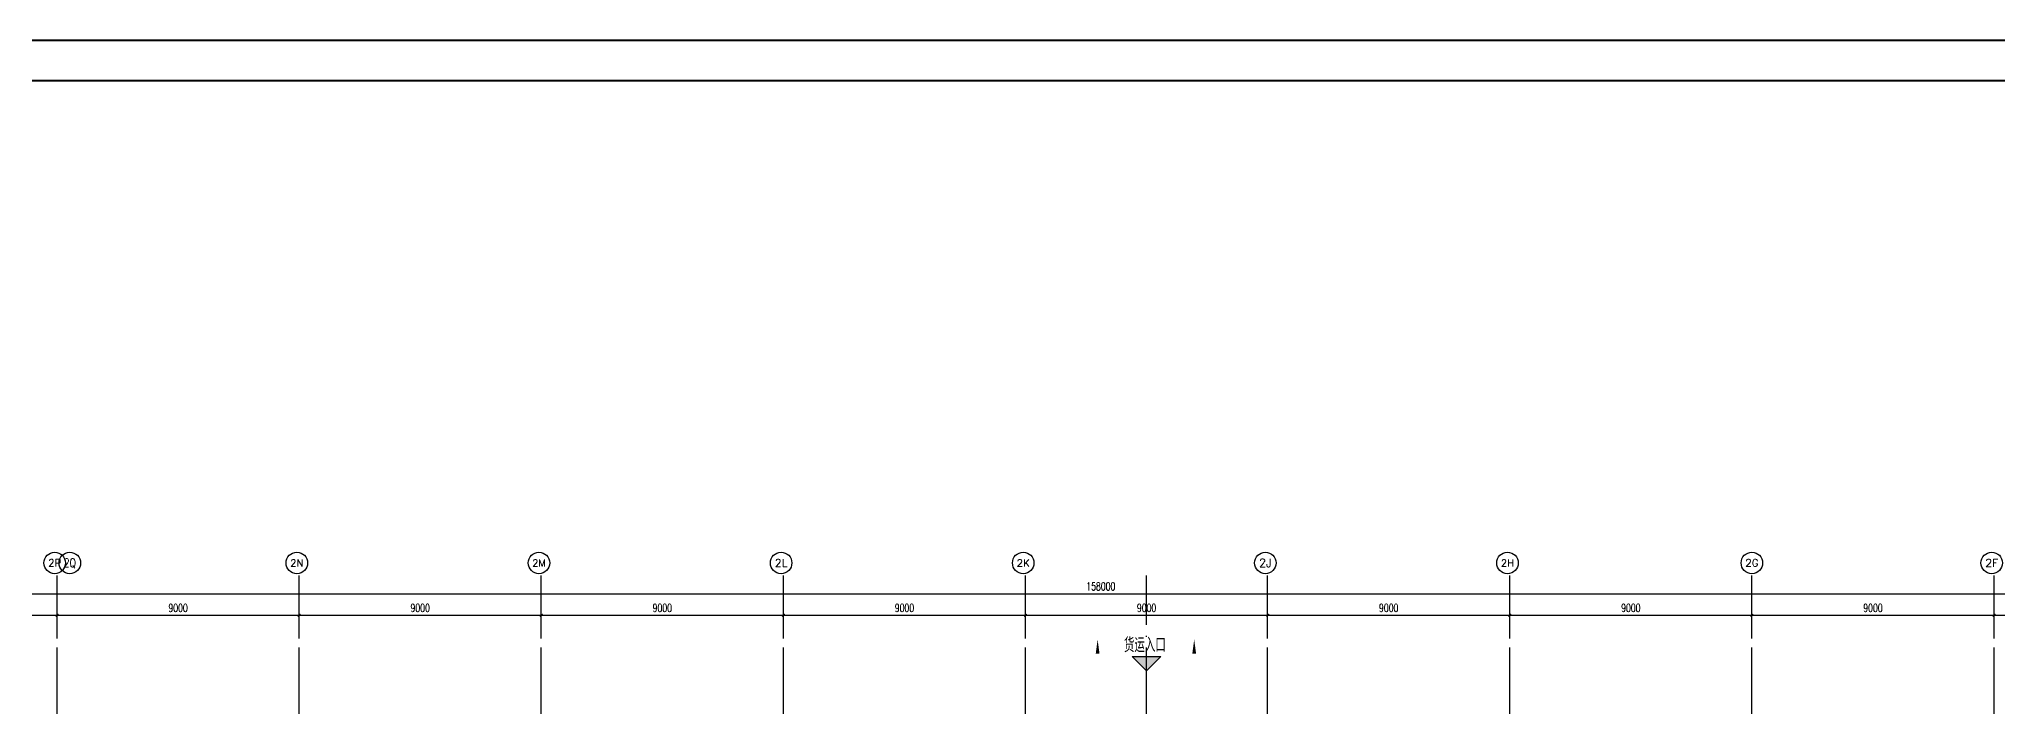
# Model space of a CAD drawing. Extents: x -1396510 to 1250330, y -1892470 to 1623980.
# Drawn here: x 34823 to 107627, y -715214 to -690392 of the extents above; entities that cross this region are included whole.
import ezdxf
from ezdxf.enums import TextEntityAlignment as Align

# ---------------------------------------------------------------- set-up
doc = ezdxf.new("R2010")
doc.units = 0
doc.header["$LTSCALE"] = 1000
doc.header["$MEASUREMENT"] = 0
doc.linetypes.add('DOTE', pattern=[2.42, 2, -0.2, 0.02, -0.2])
doc.layers.get('Defpoints').update_dxf_attribs({"color": 210})
for name, color, linetype in [('0-cxFrame', 155, 'Continuous'), ('A-AXIS-D', 1, 'Continuous'), ('A-AXIS-DOTE', 14, 'DOTE'), ('A-AXIS-SYMB', 3, 'Continuous'), ('A-TEXT', 61, 'Continuous'), ('FH-tri', 180, 'Continuous')]:
    doc.layers.add(name, color=color, linetype=linetype)
doc.layers.add('0-cxText', color=131, linetype='Continuous', lineweight=25)
doc.layers.add('A-云线2', color=3, linetype='Continuous', plot=False)
doc.styles.add('_TCH_AXIS', font='COMPLEX', dxfattribs={"bigfont": 'GBCBIG'})
doc.styles.add('_TCH_DIM_T3', font='SIMPLEX', dxfattribs={"width": 0.705882, "bigfont": 'GBCBIG'})
doc.styles.add('A-STANDARD', font='SIMPLEX', dxfattribs={"bigfont": 'GBCBIG'})
doc.styles.add('cx_tuming', font='simhei.ttf')
doc.styles.add('cx_tuqian1', font='')
doc.styles.add('黑体', font='simhei.ttf', dxfattribs={"height": 12})
doc.styles.get('cx_tuqian1').set_extended_font_data('SimSun')
doc.dimstyles.new('_TCH_ARCH&&100', dxfattribs={"dimtxt": 297.5, "dimasz": 100, "dimexe": 100, "dimexo": 100, "dimgap": 126.25, "dimtad": 1, "dimdec": 0, "dimzin": 0, "dimdsep": 46, "dimtxsty": '_TCH_DIM_T3', "dimblk": 'ARCHTICK', "dimcen": 0.09, "dimclrt": 7, "dimazin": 2, "dimtfac": 1, "dimtdec": 0, "dimtix": 1, "dimtmove": 2, "dimatfit": 3, "dimfxl": 0, "dimtolj": 1, "dimtzin": 0, "dimarcsym": 0})

# ---------------------------------------------------------------- blocks, each defined once
blk = doc.blocks.new('_ArchTick')
at = {"color": 0, "linetype": 'ByBlock', "const_width": 0.4}
blk.add_lwpolyline([(-0.5, -0.5), (0.5, 0.5)], dxfattribs=at)
blk = doc.blocks.new('*D5770')
at = {"layer": 'A-AXIS-D', "color": 0, "lineweight": -2, "transparency": 16777216}
for p, q in [((30300, 3960), (30300, 4920)), ((30300, 4820), (39300, 4820)), ((39300, 3960), (39300, 4920))]:
    blk.add_line(p, q, dxfattribs=at)
at = {"layer": 'Defpoints', "color": 0, "transparency": 16777216}
for p in [(39300, 4820), (30300, 3860), (39300, 3860)]:
    blk.add_point(p, dxfattribs=at)
at = {"layer": 'A-AXIS-D', "color": 0, "lineweight": -2, "transparency": 16777216, "xscale": 100, "yscale": 100, "zscale": 100, "rotation": 180}
blk.add_blockref('_ArchTick', (30300, 4820), dxfattribs=at)
at = {"layer": 'A-AXIS-D', "color": 0, "lineweight": -2, "transparency": 16777216, "xscale": 100, "yscale": 100, "zscale": 100}
blk.add_blockref('_ArchTick', (39300, 4820), dxfattribs=at)
at = {"layer": 'A-AXIS-D', "color": 7, "transparency": 16777216, "insert": (34800, 5095), "char_height": 297.5, "attachment_point": 5, "style": '_TCH_DIM_T3'}
blk.add_mtext('\\A1;9000', dxfattribs=at)
blk = doc.blocks.new('*D5771')
at = {"layer": 'A-AXIS-D', "color": 0, "lineweight": -2, "transparency": 16777216}
for p, q in [((39300, 3960), (39300, 4920)), ((39300, 4820), (48300, 4820)), ((48300, 3960), (48300, 4920))]:
    blk.add_line(p, q, dxfattribs=at)
at = {"layer": 'Defpoints', "color": 0, "transparency": 16777216}
for p in [(48300, 4820), (39300, 3860), (48300, 3860)]:
    blk.add_point(p, dxfattribs=at)
at = {"layer": 'A-AXIS-D', "color": 0, "lineweight": -2, "transparency": 16777216, "xscale": 100, "yscale": 100, "zscale": 100, "rotation": 180}
blk.add_blockref('_ArchTick', (39300, 4820), dxfattribs=at)
at = {"layer": 'A-AXIS-D', "color": 0, "lineweight": -2, "transparency": 16777216, "xscale": 100, "yscale": 100, "zscale": 100}
blk.add_blockref('_ArchTick', (48300, 4820), dxfattribs=at)
at = {"layer": 'A-AXIS-D', "color": 7, "transparency": 16777216, "insert": (43800, 5095), "char_height": 297.5, "attachment_point": 5, "style": '_TCH_DIM_T3'}
blk.add_mtext('\\A1;9000', dxfattribs=at)
blk = doc.blocks.new('*D5772')
at = {"layer": 'A-AXIS-D', "color": 0, "lineweight": -2, "transparency": 16777216}
for p, q in [((48300, 3960), (48300, 4920)), ((48300, 4820), (57300, 4820)), ((57300, 3960), (57300, 4920))]:
    blk.add_line(p, q, dxfattribs=at)
at = {"layer": 'Defpoints', "color": 0, "transparency": 16777216}
for p in [(57300, 4820), (48300, 3860), (57300, 3860)]:
    blk.add_point(p, dxfattribs=at)
at = {"layer": 'A-AXIS-D', "color": 0, "lineweight": -2, "transparency": 16777216, "xscale": 100, "yscale": 100, "zscale": 100, "rotation": 180}
blk.add_blockref('_ArchTick', (48300, 4820), dxfattribs=at)
at = {"layer": 'A-AXIS-D', "color": 0, "lineweight": -2, "transparency": 16777216, "xscale": 100, "yscale": 100, "zscale": 100}
blk.add_blockref('_ArchTick', (57300, 4820), dxfattribs=at)
at = {"layer": 'A-AXIS-D', "color": 7, "transparency": 16777216, "insert": (52800, 5095), "char_height": 297.5, "attachment_point": 5, "style": '_TCH_DIM_T3'}
blk.add_mtext('\\A1;9000', dxfattribs=at)
blk = doc.blocks.new('*D5773')
at = {"layer": 'A-AXIS-D', "color": 0, "lineweight": -2, "transparency": 16777216}
for p, q in [((57300, 3960), (57300, 4920)), ((57300, 4820), (66300, 4820)), ((66300, 3960), (66300, 4920))]:
    blk.add_line(p, q, dxfattribs=at)
at = {"layer": 'Defpoints', "color": 0, "transparency": 16777216}
for p in [(66300, 4820), (57300, 3860), (66300, 3860)]:
    blk.add_point(p, dxfattribs=at)
at = {"layer": 'A-AXIS-D', "color": 0, "lineweight": -2, "transparency": 16777216, "xscale": 100, "yscale": 100, "zscale": 100, "rotation": 180}
blk.add_blockref('_ArchTick', (57300, 4820), dxfattribs=at)
at = {"layer": 'A-AXIS-D', "color": 0, "lineweight": -2, "transparency": 16777216, "xscale": 100, "yscale": 100, "zscale": 100}
blk.add_blockref('_ArchTick', (66300, 4820), dxfattribs=at)
at = {"layer": 'A-AXIS-D', "color": 7, "transparency": 16777216, "insert": (61800, 5095), "char_height": 297.5, "attachment_point": 5, "style": '_TCH_DIM_T3'}
blk.add_mtext('\\A1;9000', dxfattribs=at)
blk = doc.blocks.new('*D5774')
at = {"layer": 'A-AXIS-D', "color": 0, "lineweight": -2, "transparency": 16777216}
for p, q in [((66300, 3960), (66300, 4920)), ((66300, 4820), (75300, 4820)), ((75300, 3960), (75300, 4920))]:
    blk.add_line(p, q, dxfattribs=at)
at = {"layer": 'Defpoints', "color": 0, "transparency": 16777216}
for p in [(75300, 4820), (66300, 3860), (75300, 3860)]:
    blk.add_point(p, dxfattribs=at)
at = {"layer": 'A-AXIS-D', "color": 0, "lineweight": -2, "transparency": 16777216, "xscale": 100, "yscale": 100, "zscale": 100, "rotation": 180}
blk.add_blockref('_ArchTick', (66300, 4820), dxfattribs=at)
at = {"layer": 'A-AXIS-D', "color": 0, "lineweight": -2, "transparency": 16777216, "xscale": 100, "yscale": 100, "zscale": 100}
blk.add_blockref('_ArchTick', (75300, 4820), dxfattribs=at)
at = {"layer": 'A-AXIS-D', "color": 7, "transparency": 16777216, "insert": (70800, 5095), "char_height": 297.5, "attachment_point": 5, "style": '_TCH_DIM_T3'}
blk.add_mtext('\\A1;9000', dxfattribs=at)
blk = doc.blocks.new('*D5775')
at = {"layer": 'A-AXIS-D', "color": 0, "lineweight": -2, "transparency": 16777216}
for p, q in [((75300, 3960), (75300, 4920)), ((75300, 4820), (84300, 4820)), ((84300, 3960), (84300, 4920))]:
    blk.add_line(p, q, dxfattribs=at)
at = {"layer": 'Defpoints', "color": 0, "transparency": 16777216}
for p in [(84300, 4820), (75300, 3860), (84300, 3860)]:
    blk.add_point(p, dxfattribs=at)
at = {"layer": 'A-AXIS-D', "color": 0, "lineweight": -2, "transparency": 16777216, "xscale": 100, "yscale": 100, "zscale": 100, "rotation": 180}
blk.add_blockref('_ArchTick', (75300, 4820), dxfattribs=at)
at = {"layer": 'A-AXIS-D', "color": 0, "lineweight": -2, "transparency": 16777216, "xscale": 100, "yscale": 100, "zscale": 100}
blk.add_blockref('_ArchTick', (84300, 4820), dxfattribs=at)
at = {"layer": 'A-AXIS-D', "color": 7, "transparency": 16777216, "insert": (79800, 5095), "char_height": 297.5, "attachment_point": 5, "style": '_TCH_DIM_T3'}
blk.add_mtext('\\A1;9000', dxfattribs=at)
blk = doc.blocks.new('*D5776')
at = {"layer": 'A-AXIS-D', "color": 0, "lineweight": -2, "transparency": 16777216}
for p, q in [((84300, 3960), (84300, 4920)), ((84300, 4820), (93300, 4820)), ((93300, 3960), (93300, 4920))]:
    blk.add_line(p, q, dxfattribs=at)
at = {"layer": 'Defpoints', "color": 0, "transparency": 16777216}
for p in [(93300, 4820), (84300, 3860), (93300, 3860)]:
    blk.add_point(p, dxfattribs=at)
at = {"layer": 'A-AXIS-D', "color": 0, "lineweight": -2, "transparency": 16777216, "xscale": 100, "yscale": 100, "zscale": 100, "rotation": 180}
blk.add_blockref('_ArchTick', (84300, 4820), dxfattribs=at)
at = {"layer": 'A-AXIS-D', "color": 0, "lineweight": -2, "transparency": 16777216, "xscale": 100, "yscale": 100, "zscale": 100}
blk.add_blockref('_ArchTick', (93300, 4820), dxfattribs=at)
at = {"layer": 'A-AXIS-D', "color": 7, "transparency": 16777216, "insert": (88800, 5095), "char_height": 297.5, "attachment_point": 5, "style": '_TCH_DIM_T3'}
blk.add_mtext('\\A1;9000', dxfattribs=at)
blk = doc.blocks.new('*D5777')
at = {"layer": 'A-AXIS-D', "color": 0, "lineweight": -2, "transparency": 16777216}
for p, q in [((93300, 3960), (93300, 4920)), ((93300, 4820), (102300, 4820)), ((102300, 3960), (102300, 4920))]:
    blk.add_line(p, q, dxfattribs=at)
at = {"layer": 'Defpoints', "color": 0, "transparency": 16777216}
for p in [(102300, 4820), (93300, 3860), (102300, 3860)]:
    blk.add_point(p, dxfattribs=at)
at = {"layer": 'A-AXIS-D', "color": 0, "lineweight": -2, "transparency": 16777216, "xscale": 100, "yscale": 100, "zscale": 100, "rotation": 180}
blk.add_blockref('_ArchTick', (93300, 4820), dxfattribs=at)
at = {"layer": 'A-AXIS-D', "color": 0, "lineweight": -2, "transparency": 16777216, "xscale": 100, "yscale": 100, "zscale": 100}
blk.add_blockref('_ArchTick', (102300, 4820), dxfattribs=at)
at = {"layer": 'A-AXIS-D', "color": 7, "transparency": 16777216, "insert": (97800, 5095), "char_height": 297.5, "attachment_point": 5, "style": '_TCH_DIM_T3'}
blk.add_mtext('\\A1;9000', dxfattribs=at)
blk = doc.blocks.new('*D5778')
at = {"layer": 'A-AXIS-D', "color": 0, "lineweight": -2, "transparency": 16777216}
for p, q in [((102300, 3960), (102300, 4920)), ((102300, 4820), (111300, 4820)), ((111300, 3960), (111300, 4920))]:
    blk.add_line(p, q, dxfattribs=at)
at = {"layer": 'Defpoints', "color": 0, "transparency": 16777216}
for p in [(111300, 4820), (102300, 3860), (111300, 3860)]:
    blk.add_point(p, dxfattribs=at)
at = {"layer": 'A-AXIS-D', "color": 0, "lineweight": -2, "transparency": 16777216, "xscale": 100, "yscale": 100, "zscale": 100, "rotation": 180}
blk.add_blockref('_ArchTick', (102300, 4820), dxfattribs=at)
at = {"layer": 'A-AXIS-D', "color": 0, "lineweight": -2, "transparency": 16777216, "xscale": 100, "yscale": 100, "zscale": 100}
blk.add_blockref('_ArchTick', (111300, 4820), dxfattribs=at)
at = {"layer": 'A-AXIS-D', "color": 7, "transparency": 16777216, "insert": (106800, 5095), "char_height": 297.5, "attachment_point": 5, "style": '_TCH_DIM_T3'}
blk.add_mtext('\\A1;9000', dxfattribs=at)
blk = doc.blocks.new('*D5779')
at = {"layer": 'A-AXIS-D', "color": 0, "lineweight": -2, "transparency": 16777216}
for p, q in [((111300, 3960), (111300, 4920)), ((111300, 4820), (120300, 4820)), ((120300, 3960), (120300, 4920))]:
    blk.add_line(p, q, dxfattribs=at)
at = {"layer": 'Defpoints', "color": 0, "transparency": 16777216}
for p in [(120300, 4820), (111300, 3860), (120300, 3860)]:
    blk.add_point(p, dxfattribs=at)
at = {"layer": 'A-AXIS-D', "color": 0, "lineweight": -2, "transparency": 16777216, "xscale": 100, "yscale": 100, "zscale": 100, "rotation": 180}
blk.add_blockref('_ArchTick', (111300, 4820), dxfattribs=at)
at = {"layer": 'A-AXIS-D', "color": 0, "lineweight": -2, "transparency": 16777216, "xscale": 100, "yscale": 100, "zscale": 100}
blk.add_blockref('_ArchTick', (120300, 4820), dxfattribs=at)
at = {"layer": 'A-AXIS-D', "color": 7, "transparency": 16777216, "insert": (115800, 5095), "char_height": 297.5, "attachment_point": 5, "style": '_TCH_DIM_T3'}
blk.add_mtext('\\A1;9000', dxfattribs=at)
blk = doc.blocks.new('*D5785')
at = {"layer": 'A-AXIS-D', "color": 0, "lineweight": -2, "transparency": 16777216}
for p, q in [((-900, 4060), (-900, 5720)), ((-900, 5620), (157100, 5620)), ((157100, 4060), (157100, 5720))]:
    blk.add_line(p, q, dxfattribs=at)
at = {"layer": 'Defpoints', "color": 0, "transparency": 16777216}
for p in [(157100, 5620), (-900, 3960), (157100, 3960)]:
    blk.add_point(p, dxfattribs=at)
at = {"layer": 'A-AXIS-D', "color": 0, "lineweight": -2, "transparency": 16777216, "xscale": 100, "yscale": 100, "zscale": 100, "rotation": 180}
blk.add_blockref('_ArchTick', (-900, 5620), dxfattribs=at)
at = {"layer": 'A-AXIS-D', "color": 0, "lineweight": -2, "transparency": 16777216, "xscale": 100, "yscale": 100, "zscale": 100}
blk.add_blockref('_ArchTick', (157100, 5620), dxfattribs=at)
at = {"layer": 'A-AXIS-D', "color": 7, "transparency": 16777216, "insert": (78100, 5895), "char_height": 297.5, "attachment_point": 5, "style": '_TCH_DIM_T3'}
blk.add_mtext('\\A1;158000', dxfattribs=at)
blk = doc.blocks.new('TK22.A0+1 L(Dragon)')
at = {"layer": '0-cxFrame', "color": 7, "const_width": 0.5}
blk.add_lwpolyline([(0, 0), (-1485, 0), (-1485, 841), (0, 841)], close=True, dxfattribs=at)
at = {"layer": '0-cxFrame', "const_width": 0.5}
blk.add_lwpolyline([(-80, 10), (-1465, 10), (-1465, 831), (-80, 831)], close=True, dxfattribs=at)
at = {"style": '黑体', "flags": 4}
blk.add_attdef('图幅', text='', height=3.3, dxfattribs=at).set_placement((-40, 3), align=Align.RIGHT)
at = {"layer": '0-cxText', "flags": 4}
for tag, height, style, p in [('建设单位', 3.5, 'cx_tuming', (-45, 240)), ('项目名称', 3.5, 'cx_tuming', (-45, 210)), ('子项名称', 3.5, 'cx_tuming', (-45, 180)), ('工程编号', 3.3, 'cx_tuqian1', (-35, 165)), ('图名1', 3.5, 'cx_tuming', (-45, 87)), ('图名2', 3.5, 'cx_tuming', (-45, 79)), ('图名3', 3.5, 'cx_tuming', (-45, 71)), ('出图日期', 3.3, 'cx_tuqian1', (-39, 60)), ('专业', 3.3, 'cx_tuqian1', (-55, 52)), ('图号', 3.3, 'cx_tuqian1', (-55, 44)), ('版次', 3.3, 'cx_tuqian1', (-20, 44))]:
    blk.add_attdef(tag, text='', height=height, dxfattribs=dict(at, style=style)).set_placement(p, align=Align.MIDDLE)
at = {"layer": 'Defpoints', "color": 6, "flags": 4}
for tag, height, style, p in [('tufu', 3.3, '黑体', (-12, 12)), ('dwfname', 4, 'cx_tuqian1', (-80, 3))]:
    blk.add_attdef(tag, text='', height=height, dxfattribs=dict(at, style=style)).set_placement(p, align=Align.RIGHT)
blk = doc.blocks.new('世赫2#厂房一层0821')
at = {"layer": 'FH-tri'}
h = blk.add_hatch(color=8, dxfattribs=at)
h.dxf.hatch_style = 1
h.paths.add_polyline_path([(79269.7, 3282.6), (80330.3, 3282.6), (79800, 2752.3)])
at = {"layer": 'A-AXIS-D'}
for centre in [(39215.1, 6766.1), (39775.1, 6766.1), (48215.1, 6766.1), (57215.1, 6766.1), (66215.1, 6766.1), (75215.1, 6766.1), (84215.1, 6766.1), (93215.1, 6766.1), (102300, 6766.1), (111215.1, 6766.1)]:
    blk.add_circle(centre, 400, dxfattribs=at)
at = {"layer": 'A-AXIS-DOTE', "color": 8, "ltscale": 2}
for p, q in [((39300, -87498.9), (39300, 6300)), ((48300, -87498.9), (48300, 6300)), ((57300, -87498.9), (57300, 6300)), ((66300, -87498.9), (66300, 6300)), ((75300, -87498.9), (75300, 6300)), ((79800, -87498.9), (79800, 6300)), ((84300, -87498.9), (84300, 6300)), ((93300, -87498.9), (93300, 6300)), ((102300, -87498.9), (102300, 6300)), ((111300, -87498.9), (111300, 6300))]:
    blk.add_line(p, q, dxfattribs=at)
at = {"layer": 'A-AXIS-SYMB', "color": 8}
for points in [[(77980, 2460, 0, 0, 0), (77980, 3920, 0, 140, 0), (77980, 3395, 0, 0, 0)], [(81570, 2460, 0, 0, 0), (81570, 3920, 0, 140, 0), (81570, 3395, 0, 0, 0)]]:
    blk.add_lwpolyline(points, format="xyseb", dxfattribs=at)
at = {"layer": 'FH-tri', "color": 8}
blk.add_lwpolyline([(79269.7, 3282.6), (80330.3, 3282.6), (80330.3, 3282.6), (79800, 2752.3)], close=True, dxfattribs=at)
at = {"layer": 'A-AXIS-D', "color": 7, "style": '_TCH_AXIS'}
for s, height, p, p2 in [('2P', 276.42, (38971.6, 6627.9), (39458.6, 6627.9)), ('2N', 265.5, (47968.6, 6633.4), (48461.6, 6633.4)), ('2M', 255.29, (56965.9, 6638.5), (57464.3, 6638.5)), ('2L', 288.12, (65975, 6622.1), (66455.2, 6622.1)), ('2K', 265.5, (74968.6, 6633.4), (75461.6, 6633.4)), ('2J', 314.07, (83983.3, 6609.1), (84446.9, 6609.1)), ('2H', 260.31, (92967.2, 6636), (93463, 6636)), ('2G', 270.86, (102054.9, 6630.7), (102545.1, 6630.7)), ('2F', 282.17, (110973.2, 6625), (111457, 6625))]:
    blk.add_text(s, height=height, dxfattribs=at).set_placement(p, p2, align=Align.FIT)
at = {"layer": 'A-AXIS-D', "color": 7, "style": '_TCH_AXIS', "width": 0.807692}
blk.add_text('2Q', height=327.87, dxfattribs=at).set_placement((39548.1, 6602.2), (40002.1, 6602.2), align=Align.FIT)
at = {"layer": 'A-TEXT', "color": 8, "style": 'A-STANDARD'}
blk.add_text('货运入口', height=540.14, dxfattribs=at).set_placement((78958.7, 3444.7))
at = {"layer": 'A-AXIS-D'}
for base, p1, p2, picture, middle in [((157100, 5620), (-900, 3960), (157100, 3960), '*D5785', (78100, 5895)), ((39300, 4820), (30300, 3860), (39300, 3860), '*D5770', (34800, 5095)), ((48300, 4820), (39300, 3860), (48300, 3860), '*D5771', (43800, 5095)), ((57300, 4820), (48300, 3860), (57300, 3860), '*D5772', (52800, 5095)), ((66300, 4820), (57300, 3860), (66300, 3860), '*D5773', (61800, 5095)), ((75300, 4820), (66300, 3860), (75300, 3860), '*D5774', (70800, 5095)), ((84300, 4820), (75300, 3860), (84300, 3860), '*D5775', (79800, 5095)), ((93300, 4820), (84300, 3860), (93300, 3860), '*D5776', (88800, 5095)), ((102300, 4820), (93300, 3860), (102300, 3860), '*D5777', (97800, 5095)), ((111300, 4820), (102300, 3860), (111300, 3860), '*D5778', (106800, 5095)), ((120300, 4820), (111300, 3860), (120300, 3860), '*D5779', (115800, 5095))]:
    dim = blk.add_linear_dim(base=base, p1=p1, p2=p2, angle=0, dimstyle='_TCH_ARCH&&100', dxfattribs=at)
    dim.commit()
    dim.dimension.update_dxf_attribs({"geometry": picture, "text_midpoint": middle, "dimtype": 161})

msp = doc.modelspace()

# ---------------------------------------------------------------- block references
at = {"layer": '0-cxFrame', "xscale": 150, "yscale": 150, "zscale": 150}
msp.add_blockref('TK22.A0+1 L(Dragon)', (184855, -816580), dxfattribs=at)
at = {"layer": 'A-云线2'}
msp.add_blockref('世赫2#厂房一层0821', (-3814.2, -716630), dxfattribs=at)

doc.saveas('drawing.dxf')
